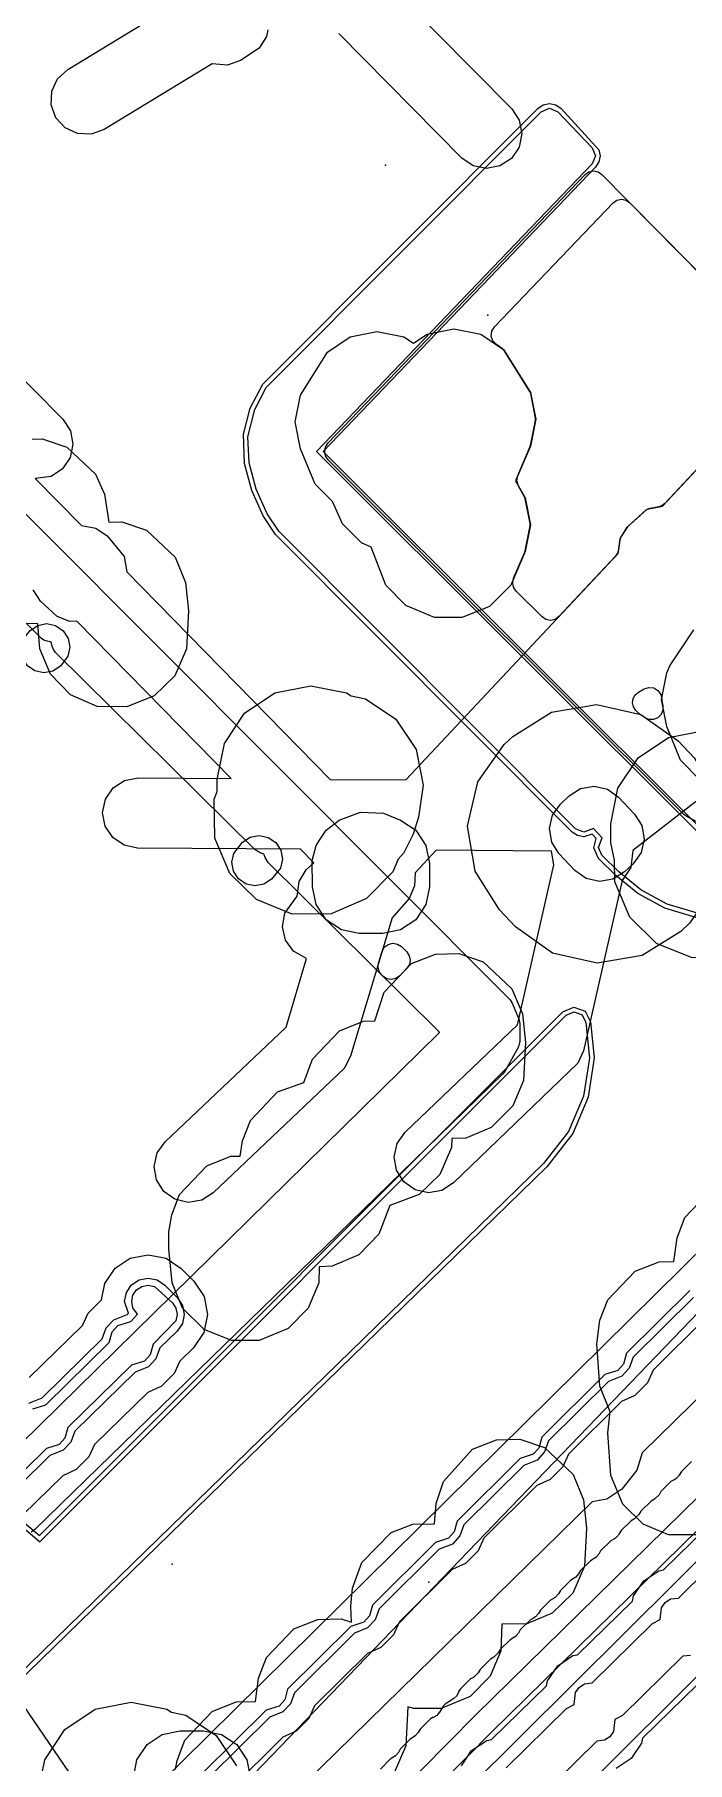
# Model space of a CAD drawing. Header units: metres. Extents: x -2677 to -840, y 169 to 1487.
# Drawn here: x -2156.7 to -2128.8, y 380 to 453.8 of the extents above; entities that cross this region are included whole.
import ezdxf

# ---------------------------------------------------------------- set-up
doc = ezdxf.new("R2010")
doc.units = ezdxf.units.M
for name, color, linetype in [('AI_GREENING_ALLOWED_ZONE', 4, 'Continuous'), ('AI_GREENING_EXCLUSIONS', 1, 'Continuous'), ('AI_GREENING_LAWN', 82, 'Continuous'), ('AI_GREENING_REJECTED', 6, 'Continuous')]:
    doc.layers.add(name, color=color, linetype=linetype)

msp = doc.modelspace()

# ---------------------------------------------------------------- linework, layer by layer
at = {"layer": 'AI_GREENING_ALLOWED_ZONE'}
msp.add_lwpolyline([(-2125.286, 438.622), (-2129.788, 433.813), (-2129.908, 433.719), (-2130.051, 433.665), (-2130.49, 433.574), (-2130.604, 433.516), (-2131.374, 432.824), (-2131.419, 432.77), (-2131.681, 432.348), (-2131.716, 432.25), (-2131.771, 431.832), (-2131.815, 431.684), (-2131.902, 431.556), (-2134.322, 428.971), (-2134.484, 428.856), (-2134.678, 428.813), (-2134.874, 428.849), (-2135.04, 428.959), (-2136.148, 430.063), (-2136.257, 430.227), (-2136.295, 430.421), (-2136.254, 430.614), (-2135.778, 431.73), (-2135.762, 431.779), (-2135.549, 432.854), (-2135.549, 432.95), (-2135.759, 434.011), (-2135.787, 434.085), (-2136.054, 434.553), (-2136.119, 434.773), (-2136.079, 434.999), (-2135.547, 436.236), (-2135.531, 436.286), (-2135.318, 437.36), (-2135.318, 437.456), (-2135.527, 438.511), (-2135.56, 438.595), (-2136.658, 440.348), (-2136.73, 440.423), (-2136.994, 440.599), (-2137.143, 440.755), (-2137.213, 440.961), (-2137.189, 441.176), (-2137.077, 441.361), (-2132.004, 446.655), (-2131.841, 446.768), (-2131.646, 446.809), (-2131.451, 446.771), (-2131.287, 446.66), (-2126.15, 441.45)], dxfattribs=at)
for points in [[(-2131.027, 424.959), (-2131.131, 425.11), (-2131.174, 425.289), (-2131.148, 425.471), (-2131.059, 425.632), (-2130.918, 425.749), (-2130.672, 425.887), (-2130.474, 425.948), (-2130.268, 425.924), (-2130.089, 425.818), (-2129.969, 425.649), (-2129.928, 425.446), (-2129.928, 425.373), (-2129.885, 425.172), (-2129.883, 424.975), (-2129.957, 424.793), (-2130.096, 424.653), (-2130.278, 424.577), (-2130.475, 424.578), (-2130.656, 424.655), (-2130.827, 424.772), (-2130.899, 424.831), (-2131.027, 424.959)], [(-2141.901, 413.663), (-2142.004, 413.81), (-2142.048, 413.984), (-2142.028, 414.162), (-2141.88, 414.657), (-2141.782, 414.838), (-2141.62, 414.964), (-2141.421, 415.014), (-2141.219, 414.98), (-2141.047, 414.867), (-2140.821, 414.64), (-2140.714, 414.481), (-2140.675, 414.293), (-2140.709, 414.104), (-2140.812, 413.943), (-2141.125, 413.613), (-2141.287, 413.5), (-2141.48, 413.458), (-2141.674, 413.494), (-2141.839, 413.602), (-2141.901, 413.663)]]:
    msp.add_lwpolyline(points, close=True, dxfattribs=at)
at = {"layer": 'AI_GREENING_EXCLUSIONS'}
for points in [[(-2138.176, 378.915), (-2104.922, 411.949), (-2074.242, 442.249), (-2056.962, 459.206)], [(-2141.237, 455.637), (-2136.338, 450.679), (-2136.016, 450.19), (-2135.906, 449.615), (-2136.023, 449.042), (-2136.351, 448.557), (-2136.84, 448.235), (-2137.415, 448.124), (-2137.988, 448.242), (-2138.473, 448.57), (-2143.732, 453.894)], [(-2146.756, 454.045), (-2146.811, 453.762), (-2147.134, 453.274), (-2147.932, 452.737), (-2148.482, 452.536), (-2149.14, 452.595), (-2153.753, 449.79), (-2154.303, 449.59), (-2154.887, 449.615), (-2155.418, 449.862), (-2155.814, 450.293), (-2156.015, 450.842), (-2155.99, 451.427), (-2155.743, 451.958), (-2155.312, 452.354), (-2150.686, 455.166)], [(-2066.871, 452.341), (-2075.312, 444.131), (-2105.534, 413.75), (-2137.876, 382.04), (-2154.254, 365.45)], [(-2066.171, 451.627), (-2074.607, 443.42), (-2104.834, 413.036), (-2137.175, 381.327), (-2153.543, 364.746)], [(-2128.42, 416.099), (-2129.79, 416.507), (-2130.948, 417.135), (-2131.888, 417.905), (-2132.626, 418.64), (-2132.83, 419.093), (-2132.721, 419.491), (-2132.893, 419.675), (-2133.261, 419.56), (-2133.526, 419.615), (-2133.749, 419.765), (-2146.431, 432.478), (-2146.964, 433.278), (-2147.447, 434.361), (-2147.75, 435.515), (-2147.799, 436.772), (-2147.508, 437.887), (-2146.972, 438.911), (-2135.223, 450.694), (-2134.992, 450.848), (-2134.72, 450.9), (-2134.448, 450.842), (-2134.221, 450.683), (-2132.613, 448.924), (-2132.563, 448.664), (-2132.614, 448.403), (-2132.758, 448.18), (-2144.4, 436.03), (-2127.493, 419.157)], [(-2128.401, 416.298), (-2129.696, 416.684), (-2130.822, 417.29), (-2131.761, 418.059), (-2132.485, 418.781), (-2132.63, 419.105), (-2132.47, 419.512), (-2132.848, 419.921), (-2133.259, 419.76), (-2133.608, 419.907), (-2146.289, 432.62), (-2146.785, 433.368), (-2147.256, 434.42), (-2147.552, 435.541), (-2147.61, 436.661), (-2147.319, 437.822), (-2146.831, 438.77), (-2135.082, 450.553), (-2134.722, 450.7), (-2134.366, 450.545), (-2132.901, 449.01), (-2132.763, 448.664), (-2132.902, 448.319), (-2144.68, 436.027), (-2127.581, 418.962)], [(-2160.57, 442.517), (-2155.518, 437.406), (-2155.196, 436.917), (-2155.086, 436.343), (-2155.203, 435.769), (-2155.531, 435.285), (-2156.02, 434.962), (-2156.703, 434.874), (-2154.729, 432.861), (-2154.103, 432.751), (-2153.62, 432.421), (-2152.896, 431.544), (-2152.787, 430.881), (-2144.096, 422.018), (-2140.855, 421.994), (-2131.792, 431.673), (-2131.709, 432.303), (-2131.4, 432.8), (-2130.555, 433.56), (-2129.896, 433.698), (-2124.506, 439.454)], [(-2135.715, 376.427), (-2102.457, 409.465), (-2071.795, 439.746)], [(-2156.831, 436.554), (-2156.398, 436.566), (-2155.348, 436.214), (-2154.124, 435.056), (-2153.739, 434.2), (-2153.551, 433.004), (-2152.998, 433.019), (-2151.948, 432.667), (-2150.724, 431.509), (-2150.278, 430.433), (-2150.144, 429.216), (-2150.238, 427.59), (-2150.737, 426.44), (-2151.614, 425.584), (-2152.779, 425.115), (-2154.048, 425.131), (-2155.198, 425.629), (-2156.054, 426.506), (-2156.507, 427.59), (-2156.591, 428.662), (-2157.448, 428.678)], [(-2128.313, 421.185), (-2131.166, 418.979), (-2131.246, 418.248), (-2131.616, 417.695), (-2133.267, 410.419), (-2133.505, 409.884), (-2138.824, 404.766), (-2139.318, 404.452), (-2139.894, 404.351), (-2140.466, 404.479), (-2140.945, 404.815), (-2141.259, 405.309), (-2141.359, 405.885), (-2141.232, 406.457), (-2140.896, 406.936), (-2136.093, 411.523), (-2134.542, 418.359), (-2134.631, 418.947), (-2139.563, 418.984), (-2140.46, 418.027), (-2140.493, 417.467), (-2140.719, 416.925), (-2141.451, 416.093), (-2143.22, 410.184), (-2143.494, 409.666), (-2149.089, 404.349), (-2149.584, 404.037), (-2150.161, 403.938), (-2150.732, 404.068), (-2151.209, 404.406), (-2151.521, 404.901), (-2151.62, 405.478), (-2151.49, 406.049), (-2151.152, 406.527), (-2145.979, 411.428), (-2145.102, 414.355), (-2145.658, 414.674), (-2145.999, 415.15), (-2146.132, 415.72), (-2146.036, 416.297), (-2145.508, 417.027), (-2145.425, 417.657), (-2145.116, 418.154), (-2144.798, 418.45), (-2145.365, 419.028), (-2152.329, 419.08), (-2152.902, 419.198), (-2153.387, 419.527), (-2153.708, 420.016), (-2153.818, 420.591), (-2153.7, 421.164), (-2153.371, 421.649), (-2152.882, 421.97), (-2152.307, 422.08), (-2148.329, 422.05), (-2154.927, 428.779), (-2155.216, 428.768), (-2155.764, 428.972), (-2156.469, 429.627), (-2156.789, 430.117)], [(-2128.264, 421.968), (-2129.118, 422.842), (-2129.711, 424.279), (-2129.94, 425.427), (-2129.711, 426.575), (-2129.578, 426.863), (-2128.56, 428.412)], [(-2190.709, 356.93), (-2161.795, 384.581), (-2164.044, 387.008), (-2164.186, 387.237), (-2164.231, 387.502), (-2164.172, 387.764), (-2160.036, 391.868), (-2159.587, 392.066), (-2159.273, 392.011), (-2159.273, 392.011), (-2156.517, 389.698), (-2134.151, 412.083), (-2133.678, 412.281), (-2133.197, 412.105), (-2132.965, 411.648), (-2132.819, 410.115), (-2133.068, 408.44), (-2133.728, 406.882), (-2134.836, 405.455), (-2184.211, 357.367)], [(-2190.528, 356.844), (-2161.514, 384.572), (-2163.898, 387.144), (-2163.999, 387.308), (-2163.989, 387.684), (-2159.896, 391.725), (-2159.576, 391.866), (-2159.222, 391.747), (-2156.507, 389.425), (-2156.507, 389.425), (-2134.011, 411.94), (-2133.674, 412.082), (-2133.33, 411.955), (-2133.164, 411.629), (-2133.019, 410.096), (-2133.266, 408.472), (-2133.911, 406.962), (-2134.976, 405.598), (-2184.39, 357.477)], [(-2111.089, 412.503), (-2130.756, 393.231), (-2130.991, 392.493), (-2131.625, 391.679), (-2132.278, 391.253), (-2132.893, 391.137), (-2186.845, 338.336)], [(-2128.28, 389.726), (-2129.63, 389.726), (-2130.714, 390.179), (-2131.591, 391.034), (-2132.106, 392.266), (-2132.234, 394.085), (-2132.126, 394.983), (-2132.568, 396.08), (-2132.696, 397.899), (-2132.566, 398.897), (-2132.227, 399.772), (-2131.067, 400.994), (-2130.037, 401.401), (-2129.402, 401.418), (-2129.402, 401.418), (-2129.272, 402.421), (-2128.933, 403.296), (-2127.773, 404.518)], [(-2125.049, 402.673), (-2149.155, 377.641)], [(-2125.049, 402.673), (-2149.155, 377.641)], [(-2156.956, 396.448), (-2154.678, 398.678), (-2154.436, 399.208), (-2153.865, 399.769), (-2153.723, 400.473), (-2153.287, 401.12), (-2152.637, 401.552), (-2151.871, 401.701), (-2151.106, 401.547), (-2150.459, 401.111), (-2149.915, 400.564), (-2149.482, 399.91), (-2149.334, 399.14), (-2149.493, 398.373), (-2149.935, 397.725), (-2150.525, 397.147), (-2150.766, 396.618), (-2151.307, 396.078), (-2151.884, 395.816), (-2154.162, 393.585), (-2154.404, 393.056), (-2154.944, 392.516), (-2155.522, 392.254), (-2157.799, 390.024)], [(-2156.807, 395.108), (-2156.253, 395.287), (-2153.538, 397.947), (-2153.412, 398.401), (-2153.17, 398.67), (-2152.616, 398.849), (-2152.328, 399.161), (-2152.525, 399.436), (-2152.578, 399.704), (-2152.524, 399.971), (-2152.371, 400.198), (-2152.144, 400.349), (-2151.875, 400.401), (-2151.608, 400.347), (-2150.837, 399.647), (-2150.686, 399.419), (-2150.634, 399.149), (-2150.69, 398.881), (-2151.665, 397.879), (-2151.791, 397.424), (-2152.033, 397.156), (-2152.587, 396.977), (-2155.303, 394.317), (-2155.428, 393.862), (-2155.671, 393.594), (-2156.224, 393.415), (-2158.94, 390.755)], [(-2156.975, 395.357), (-2156.409, 395.581), (-2153.832, 398.106), (-2153.661, 398.569), (-2153.337, 398.919), (-2152.771, 399.143), (-2152.72, 399.197), (-2152.878, 399.705), (-2152.8, 400.087), (-2152.583, 400.411), (-2152.257, 400.626), (-2151.875, 400.701), (-2151.492, 400.624), (-2151.168, 400.406), (-2150.625, 399.859), (-2150.408, 399.532), (-2150.334, 399.147), (-2150.413, 398.763), (-2150.634, 398.44), (-2151.371, 397.72), (-2151.542, 397.257), (-2151.866, 396.907), (-2152.431, 396.683), (-2155.008, 394.158), (-2155.179, 393.695), (-2155.503, 393.345), (-2156.069, 393.121), (-2158.646, 390.596)], [(-2128.732, 400.166), (-2131.435, 397.487), (-2131.56, 397.027), (-2131.803, 396.758), (-2132.351, 396.579), (-2135.054, 393.9), (-2135.18, 393.44), (-2135.422, 393.171), (-2135.97, 392.992), (-2138.674, 390.313), (-2138.799, 389.853), (-2139.042, 389.584), (-2139.59, 389.405), (-2142.293, 386.726), (-2142.418, 386.266), (-2142.661, 385.997), (-2143.209, 385.818), (-2145.912, 383.139), (-2146.038, 382.679), (-2146.28, 382.41), (-2146.828, 382.231), (-2149.532, 379.552)], [(-2128.575, 399.872), (-2131.141, 397.329), (-2131.311, 396.859), (-2131.635, 396.51), (-2132.194, 396.285), (-2134.76, 393.742), (-2134.931, 393.272), (-2135.255, 392.923), (-2135.814, 392.698), (-2138.379, 390.155), (-2138.55, 389.685), (-2138.874, 389.336), (-2139.433, 389.111), (-2141.999, 386.568), (-2142.17, 386.098), (-2142.493, 385.749), (-2143.052, 385.524), (-2145.618, 382.981), (-2145.789, 382.511), (-2146.113, 382.162), (-2146.672, 381.937), (-2149.238, 379.394)], [(-2128.021, 399.011), (-2130.288, 396.764), (-2130.536, 396.221), (-2131.076, 395.68), (-2131.64, 395.424), (-2133.908, 393.177), (-2134.155, 392.634), (-2134.696, 392.093), (-2135.259, 391.837), (-2137.527, 389.59), (-2137.775, 389.047), (-2138.315, 388.506), (-2138.879, 388.25), (-2141.147, 386.003), (-2141.394, 385.46), (-2141.934, 384.919), (-2142.498, 384.663), (-2144.766, 382.416), (-2145.013, 381.873), (-2145.554, 381.332), (-2146.117, 381.076), (-2148.385, 378.829)], [(-2150.71, 379.699), (-2150.639, 380.083), (-2150.3, 380.958), (-2149.14, 382.18), (-2148.11, 382.587), (-2147.281, 382.609), (-2147.151, 383.609), (-2146.812, 384.484), (-2145.652, 385.706), (-2144.622, 386.113), (-2143.628, 386.14), (-2143.183, 385.999), (-2143.218, 386.676), (-2143.138, 387.451), (-2142.749, 388.549), (-2141.49, 389.828), (-2140.559, 390.178), (-2139.642, 390.203), (-2139.564, 391.064), (-2139.253, 392.011), (-2138.015, 393.384), (-2136.985, 393.791), (-2135.991, 393.818), (-2134.941, 393.466), (-2133.717, 392.307), (-2133.27, 391.232), (-2133.137, 390.015), (-2133.231, 388.389), (-2133.729, 387.238), (-2134.606, 386.383), (-2135.69, 385.93), (-2136.753, 385.913), (-2136.805, 384.776), (-2137.258, 383.692), (-2138.113, 382.815), (-2139.345, 382.3), (-2140.533, 382.3), (-2140.775, 382.384), (-2140.868, 380.711), (-2141.366, 379.56)], [(-2155.82, 375.057), (-2164.419, 387.669), (-2164.648, 388.207), (-2164.653, 388.792), (-2164.434, 389.335), (-2164.024, 389.753), (-2163.486, 389.982), (-2162.9, 389.987), (-2162.358, 389.769), (-2161.94, 389.359), (-2153.333, 376.735)], [(-2138.487, 379.862), (-2138.049, 380.508), (-2137.398, 380.937), (-2137.198, 380.976), (-2134.856, 383.269), (-2134.811, 383.49), (-2134.373, 384.136), (-2133.721, 384.565), (-2133.522, 384.603), (-2131.179, 386.896), (-2131.134, 387.117), (-2130.696, 387.763), (-2130.044, 388.192), (-2129.845, 388.23), (-2127.503, 390.524)], [(-2136.569, 379.77), (-2133.996, 382.309), (-2133.67, 382.478), (-2133.613, 382.984), (-2133.46, 383.21), (-2133.232, 383.36), (-2132.893, 383.397), (-2130.319, 385.936), (-2129.993, 386.105), (-2129.936, 386.611), (-2129.783, 386.838), (-2129.555, 386.988), (-2129.216, 387.025), (-2126.643, 389.563)], [(-2128.69, 384.577), (-2129.029, 384.54), (-2131.602, 382.001), (-2131.929, 381.832), (-2131.985, 381.326), (-2132.139, 381.1), (-2132.367, 380.95), (-2132.706, 380.913), (-2135.279, 378.374)], [(-2128.4, 383.335), (-2130.742, 381.041), (-2130.788, 380.82), (-2131.226, 380.175), (-2131.877, 379.745)], [(-2156.6, 378.583), (-2156.296, 380.114), (-2155.428, 381.411), (-2154.131, 382.279), (-2152.6, 382.583), (-2151.069, 382.279), (-2150.87, 382.145), (-2150.87, 382.145), (-2150.267, 382.026), (-2148.97, 381.158), (-2148.102, 379.861)]]:
    msp.add_lwpolyline(points, dxfattribs=at)
for points in [[(-2139.955, 441.044), (-2138.807, 441.272), (-2137.659, 441.044), (-2136.686, 440.393), (-2135.536, 438.556), (-2135.308, 437.408), (-2135.536, 436.26), (-2136.178, 434.77), (-2135.767, 434.05), (-2135.539, 432.902), (-2135.767, 431.754), (-2136.374, 430.316), (-2137.29, 429.399), (-2138.452, 428.93), (-2139.639, 428.93), (-2140.864, 429.442), (-2141.717, 430.316), (-2142.348, 431.942), (-2142.762, 432.132), (-2143.572, 432.942), (-2143.989, 433.899), (-2144.73, 434.64), (-2145.367, 436.142), (-2145.595, 437.29), (-2145.367, 438.438), (-2144.215, 440.275), (-2143.242, 440.926), (-2142.094, 441.154), (-2140.946, 440.926), (-2140.539, 440.654), (-2139.955, 441.044)], [(-2155.301, 427.279), (-2155.619, 426.861), (-2155.946, 426.647), (-2156.329, 426.575), (-2156.711, 426.655), (-2157.033, 426.875), (-2157.247, 427.201), (-2157.319, 427.585), (-2157.239, 427.967), (-2156.921, 428.385), (-2156.595, 428.598), (-2156.211, 428.671), (-2155.829, 428.591), (-2155.507, 428.371), (-2155.293, 428.044), (-2155.221, 427.661), (-2155.301, 427.279)], [(-2143.192, 425.58), (-2142.589, 425.461), (-2141.292, 424.593), (-2140.424, 423.296), (-2140.12, 421.765), (-2140.327, 420.394), (-2140.553, 419.669), (-2140.946, 418.879), (-2141.195, 418.612), (-2141.424, 418.063), (-2142.547, 416.919), (-2144.056, 416.272), (-2145.717, 416.256), (-2147.239, 416.876), (-2148.383, 417.999), (-2149.03, 419.508), (-2149.046, 421.169), (-2148.922, 421.505), (-2148.922, 422.018), (-2148.618, 423.549), (-2147.75, 424.846), (-2146.453, 425.714), (-2144.922, 426.018), (-2143.391, 425.714), (-2143.192, 425.58)], [(-2137.897, 418.089), (-2138.224, 420.012), (-2137.79, 421.914), (-2136.662, 423.506), (-2136.293, 423.855), (-2134.641, 424.893), (-2132.718, 425.22), (-2130.816, 424.786), (-2129.224, 423.658), (-2128.54, 422.934), (-2127.506, 421.287), (-2127.179, 419.364), (-2127.615, 417.456), (-2128.746, 415.866), (-2129.116, 415.517), (-2130.766, 414.482), (-2132.69, 414.156), (-2134.592, 414.591), (-2136.182, 415.721), (-2136.861, 416.44), (-2137.897, 418.089)], [(-2126.047, 423.803), (-2124.75, 422.935), (-2123.882, 421.638), (-2123.578, 420.107), (-2123.578, 419.301), (-2123.709, 418.642), (-2123.709, 417.717), (-2124.372, 416.131), (-2125.516, 415.008), (-2126.961, 414.404), (-2128.622, 414.388), (-2130.144, 415.008), (-2131.288, 416.131), (-2131.935, 417.64), (-2131.951, 418.56), (-2132.1, 419.31), (-2132.1, 420.112), (-2131.796, 421.643), (-2130.928, 422.94), (-2129.631, 423.808), (-2128.1, 424.112), (-2127.578, 424.107), (-2126.047, 423.803)], [(-2134.725, 419.915), (-2134.595, 420.485), (-2134.257, 420.963), (-2133.888, 421.312), (-2133.392, 421.623), (-2132.815, 421.721), (-2132.245, 421.591), (-2131.767, 421.253), (-2131.086, 420.532), (-2130.776, 420.038), (-2130.678, 419.461), (-2130.808, 418.89), (-2131.148, 418.412), (-2131.518, 418.063), (-2132.013, 417.752), (-2132.59, 417.655), (-2133.16, 417.785), (-2133.638, 418.124), (-2134.317, 418.843), (-2134.627, 419.338), (-2134.725, 419.915)], [(-2139.85, 418.427), (-2139.85, 417.427), (-2140.002, 416.662), (-2140.436, 416.013), (-2141.085, 415.579), (-2141.85, 415.427), (-2142.85, 415.427), (-2143.615, 415.579), (-2144.264, 416.013), (-2144.698, 416.662), (-2144.85, 417.427), (-2144.861, 418.544), (-2144.698, 419.192), (-2144.52, 419.461), (-2144.264, 419.841), (-2143.714, 420.267), (-2142.797, 420.608), (-2141.811, 420.569), (-2141.085, 420.275), (-2140.436, 419.841), (-2140.002, 419.192), (-2139.85, 418.427)], [(-2148.216, 418.853), (-2147.835, 419.332), (-2147.508, 419.545), (-2147.124, 419.617), (-2146.743, 419.537), (-2146.421, 419.316), (-2146.208, 418.989), (-2146.136, 418.606), (-2146.216, 418.224), (-2146.598, 417.745), (-2146.924, 417.531), (-2147.308, 417.46), (-2147.69, 417.54), (-2148.012, 417.761), (-2148.225, 418.087), (-2148.297, 418.471), (-2148.216, 418.853)], [(-2147.5, 407.437), (-2146.339, 408.658), (-2145.22, 409.068), (-2144.856, 410.054), (-2143.695, 411.276), (-2142.666, 411.683), (-2142.19, 411.696), (-2141.785, 412.919), (-2140.624, 414.141), (-2139.594, 414.548), (-2138.6, 414.575), (-2137.55, 414.222), (-2136.326, 413.064), (-2135.88, 411.989), (-2135.746, 410.772), (-2135.84, 409.145), (-2136.293, 408.062), (-2137.216, 407.14), (-2138.299, 406.687), (-2138.895, 406.67), (-2138.912, 406.281), (-2139.41, 405.131), (-2140.287, 404.275), (-2141.539, 403.806), (-2142.009, 402.58), (-2142.864, 401.703), (-2144.014, 401.205), (-2144.567, 401.188), (-2144.584, 400.506), (-2145.037, 399.422), (-2145.892, 398.545), (-2147.124, 398.03), (-2148.312, 398.03), (-2149.477, 398.5), (-2150.399, 399.422), (-2150.852, 400.506), (-2150.985, 401.959), (-2150.984, 402.677), (-2150.867, 403.404), (-2150.528, 404.279), (-2149.367, 405.501), (-2148.338, 405.908), (-2147.945, 405.919), (-2147.839, 406.561), (-2147.5, 407.437)], [(-2148.739, 376.501), (-2149.504, 376.349), (-2150.504, 376.349), (-2151.269, 376.501), (-2151.918, 376.935), (-2152.352, 377.584), (-2152.504, 378.349), (-2152.504, 379.349), (-2152.352, 380.114), (-2151.918, 380.763), (-2151.269, 381.197), (-2150.504, 381.349), (-2149.504, 381.349), (-2148.739, 381.197), (-2148.09, 380.763), (-2147.656, 380.114), (-2147.504, 379.349), (-2147.504, 378.349), (-2147.656, 377.584), (-2148.09, 376.935), (-2148.739, 376.501)]]:
    msp.add_lwpolyline(points, close=True, dxfattribs=at)
at = {"layer": 'AI_GREENING_LAWN'}
for points in [[(-2158.974, 392.008), (-2139.445, 411.165), (-2139.422, 411.2), (-2139.445, 411.235), (-2146.749, 418.458), (-2146.879, 418.678), (-2146.91, 418.786), (-2146.927, 418.821), (-2146.962, 418.838), (-2147.082, 418.873), (-2147.295, 418.998), (-2155.834, 427.442), (-2155.924, 427.564), (-2155.974, 427.706), (-2155.998, 427.832), (-2156.015, 427.873), (-2156.056, 427.89), (-2156.193, 427.916), (-2156.332, 427.965), (-2156.451, 428.052), (-2221.022, 491.908)], [(-2157.183, 373.361), (-2099.778, 430.052), (-2058.669, 471.019)], [(-2181.679, 458.003), (-2136.409, 412.59), (-2136.301, 412.426), (-2136.021, 411.743), (-2135.984, 411.55), (-2135.989, 410.83), (-2136.051, 410.592), (-2136.638, 409.528), (-2136.727, 409.412), (-2156.716, 389.95), (-2156.869, 389.847)], [(-2127.815, 419.869), (-2128.859, 420.427), (-2128.977, 420.514), (-2144.176, 435.666), (-2144.28, 435.817), (-2144.288, 435.835), (-2144.33, 436.032), (-2144.292, 436.23), (-2144.284, 436.248), (-2144.184, 436.401), (-2133.198, 447.866), (-2133.035, 447.979), (-2132.84, 448.02), (-2132.645, 447.982), (-2132.481, 447.871), (-2124.836, 440.117)], [(-2128.654, 392.864), (-2129.085, 392.442), (-2129.181, 392.286), (-2129.183, 392.287), (-2129.208, 392.238), (-2129.324, 392.123), (-2129.374, 392.099), (-2129.373, 392.097), (-2129.53, 392.004), (-2129.96, 391.58), (-2130.04, 391.441), (-2130.231, 391.253), (-2130.372, 391.175), (-2130.818, 390.735), (-2130.899, 390.596), (-2131.09, 390.408), (-2131.23, 390.33), (-2131.661, 389.908), (-2131.757, 389.752), (-2131.759, 389.753), (-2131.784, 389.703), (-2131.9, 389.589), (-2131.95, 389.565), (-2131.949, 389.563), (-2132.106, 389.47), (-2132.536, 389.046), (-2132.618, 388.902), (-2132.743, 388.759), (-2132.811, 388.723), (-2132.808, 388.718), (-2132.965, 388.625), (-2133.395, 388.201), (-2133.477, 388.058), (-2133.601, 387.914), (-2133.67, 387.879), (-2133.666, 387.873), (-2133.824, 387.78), (-2134.253, 387.356), (-2134.336, 387.213), (-2134.46, 387.069), (-2134.528, 387.034), (-2134.525, 387.028), (-2134.682, 386.936), (-2135.112, 386.511), (-2135.194, 386.368), (-2135.319, 386.224), (-2135.387, 386.189), (-2135.384, 386.184), (-2135.541, 386.091), (-2135.971, 385.667), (-2136.053, 385.524), (-2136.177, 385.38), (-2136.246, 385.345), (-2136.242, 385.339), (-2136.4, 385.246), (-2136.829, 384.822), (-2136.909, 384.683), (-2137.1, 384.495), (-2137.241, 384.417), (-2137.688, 383.977), (-2137.768, 383.838), (-2137.959, 383.65), (-2138.099, 383.573), (-2138.531, 383.15), (-2138.593, 383.047), (-2138.606, 383.008), (-2138.684, 382.855), (-2138.81, 382.737), (-2139.177, 382.499), (-2139.254, 382.419), (-2139.416, 382.149), (-2139.536, 382.012), (-2139.698, 381.928), (-2139.726, 381.919), (-2139.829, 381.857), (-2140.253, 381.427), (-2140.334, 381.283), (-2140.456, 381.138), (-2140.524, 381.102), (-2140.521, 381.096), (-2140.677, 381.001), (-2141.101, 380.571), (-2141.182, 380.427), (-2141.304, 380.282), (-2141.372, 380.246), (-2141.368, 380.24), (-2141.525, 380.146), (-2141.949, 379.716)]]:
    msp.add_lwpolyline(points, dxfattribs=at)
at = {"layer": 'AI_GREENING_REJECTED'}
for p in [(-2141.73, 448.27), (-2137.36, 441.86), (-2150.85, 388.47), (-2139.88, 387.7)]:
    msp.add_point(p, dxfattribs=at)

doc.saveas('drawing.dxf')
